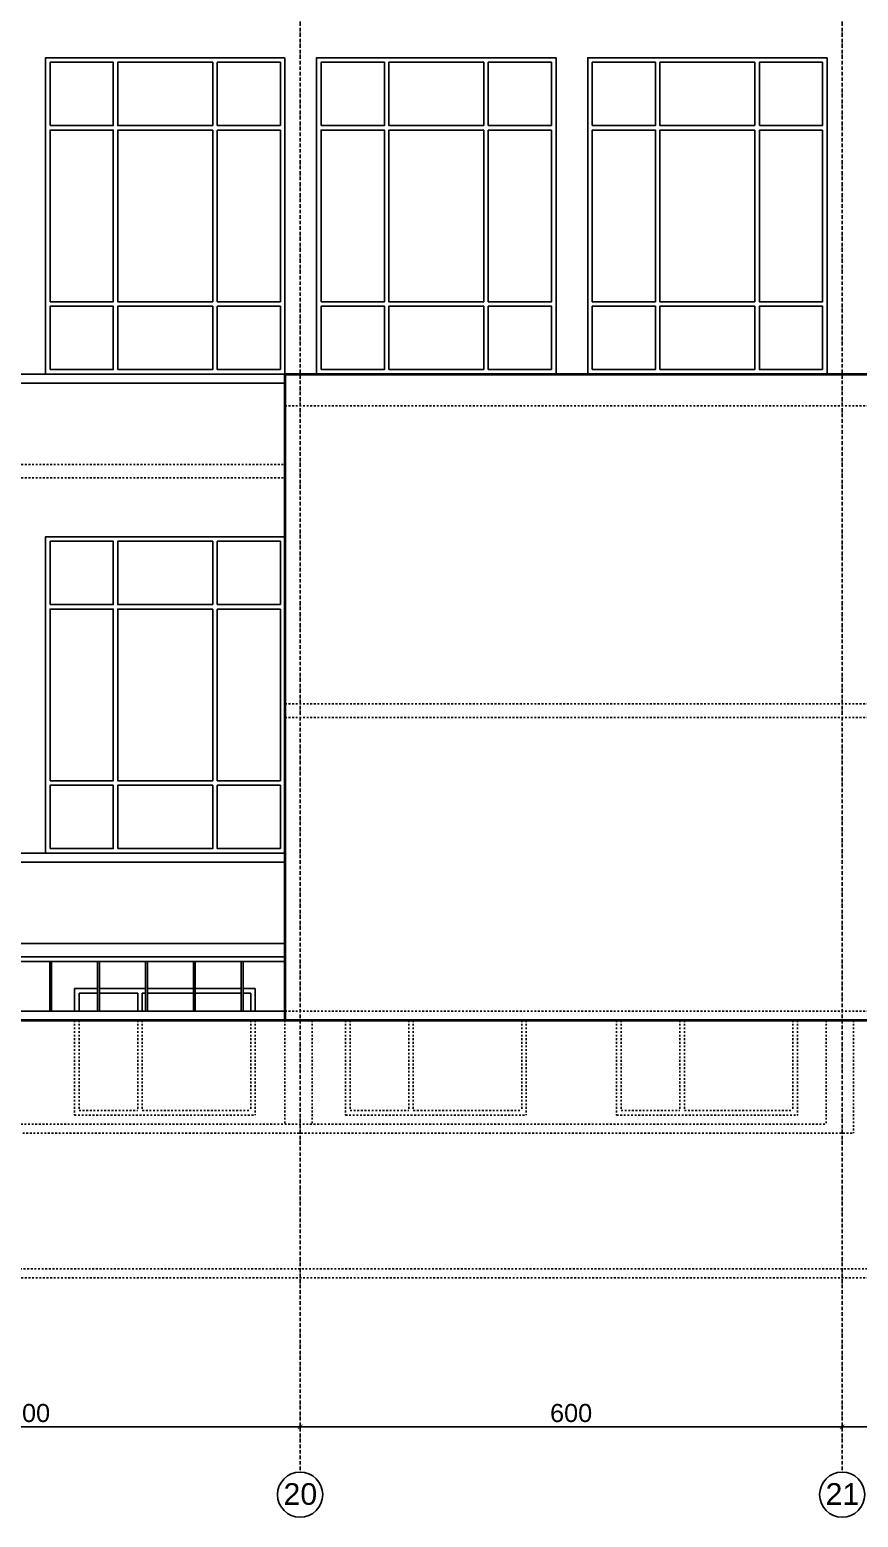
# Model space of a CAD drawing. Header units: inches. Extents: x -72385 to 39588, y -6525 to 66685.
# Drawn here: x 3270 to 4187, y 17991 to 19637 of the extents above; entities that cross this region are included whole.
import ezdxf

# ---------------------------------------------------------------- set-up
doc = ezdxf.new("R2010")
doc.units = ezdxf.units.IN
doc.header["$MEASUREMENT"] = 0
doc.linetypes.add('DashDot', pattern=[0.6, 0.4, -0.1, 0, -0.1])
doc.linetypes.add('Hidden', pattern=[0.4, 0.2, -0.2])
for name, color, linetype, lineweight in [('Надписи коти външни', 252, 'Continuous', 25), ('Надписи Оси', 252, 'Continuous', 25), ('Оси', 252, 'DashDot', 25), ('Фасади Разрези дебело', 7, 'Continuous', 35), ('Фасади Разрези пунктир', 253, 'Hidden', 25), ('Фасади Разрези тънко', 253, 'Continuous', 25)]:
    doc.layers.add(name, color=color, linetype=linetype, lineweight=lineweight)
doc.styles.add('Arial Regular', font='arial.ttf')
doc.styles.get("Standard").update_dxf_attribs({"font": 'arial.ttf'})
doc.dimstyles.new('Annotative', dxfattribs={"dimscale": 0, "dimtxt": 20, "dimasz": 5, "dimexe": 5, "dimexo": 5, "dimgap": 5, "dimtad": 1, "dimdec": 0, "dimzin": 0, "dimdsep": 46, "dimtxsty": 'Standard', "dimblk": 'ARCHTICK', "dimcen": 5, "dimdle": 5, "dimadec": 0, "dimazin": 0, "dimtfac": 1, "dimtdec": 0, "dimtofl": 0, "dimtmove": 0, "dimatfit": 3, "dimldrblk": 'ARCHTICK', "dimfxl": 5, "dimfxlon": 1, "dimtolj": 1, "dimtzin": 0, "dimarcsym": 1})

# ---------------------------------------------------------------- blocks, each defined once
blk = doc.blocks.new('_ArchTick')
at = {"color": 0, "linetype": 'ByBlock', "const_width": 0.15}
blk.add_lwpolyline([(-0.5, -0.5), (0.5, 0.5)], dxfattribs=at)
blk = doc.blocks.new('*D6965')
at = {"layer": 'Defpoints', "color": 0, "ltscale": 10, "transparency": 16777216}
for p in [(4168.957851424831, 18090.92473190827), (4168.957851424831, 18040.92473190827), (5053.957851424831, 18040.92473190827)]:
    blk.add_point(p, dxfattribs=at)
at = {"layer": 'Надписи коти външни', "color": 0, "lineweight": -2, "ltscale": 10, "transparency": 16777216}
for p, q in [((5058.957851424831, 18090.92473190827), (4163.957851424831, 18090.92473190827)), ((4168.957851424831, 18085.92473190827), (4168.957851424831, 18095.92473190827)), ((5053.957851424831, 18085.92473190827), (5053.957851424831, 18095.92473190827))]:
    blk.add_line(p, q, dxfattribs=at)
at = {"layer": 'Надписи коти външни', "color": 0, "lineweight": -2, "ltscale": 10, "transparency": 16777216, "xscale": 5, "yscale": 5, "zscale": 5, "rotation": 180}
blk.add_blockref('_ArchTick', (4168.957851424831, 18090.92473190827), dxfattribs=at)
at = {"layer": 'Надписи коти външни', "color": 0, "lineweight": -2, "ltscale": 10, "transparency": 16777216, "xscale": 5, "yscale": 5, "zscale": 5}
blk.add_blockref('_ArchTick', (5053.957851424831, 18090.92473190827), dxfattribs=at)
at = {"layer": 'Надписи коти външни', "color": 0, "ltscale": 10, "transparency": 16777216, "insert": (4611.457851424831, 18106.1361916627), "char_height": 20, "attachment_point": 5}
blk.add_mtext('\\A1;885', dxfattribs=at)
blk = doc.blocks.new('*D6970')
at = {"layer": 'Defpoints', "color": 0, "ltscale": 10, "transparency": 16777216}
for p in [(4168.957851424831, 18090.92473190827), (3568.957851424831, 18040.92473190827), (4168.957851424831, 18040.92473190827)]:
    blk.add_point(p, dxfattribs=at)
at = {"layer": 'Надписи коти външни', "color": 0, "lineweight": -2, "ltscale": 10, "transparency": 16777216}
for p, q in [((3563.957851424831, 18090.92473190827), (4173.957851424831, 18090.92473190827)), ((3568.957851424831, 18085.92473190827), (3568.957851424831, 18095.92473190827)), ((4168.957851424831, 18085.92473190827), (4168.957851424831, 18095.92473190827))]:
    blk.add_line(p, q, dxfattribs=at)
at = {"layer": 'Надписи коти външни', "color": 0, "lineweight": -2, "ltscale": 10, "transparency": 16777216, "xscale": 5, "yscale": 5, "zscale": 5, "rotation": 180}
blk.add_blockref('_ArchTick', (3568.957851424831, 18090.92473190827), dxfattribs=at)
at = {"layer": 'Надписи коти външни', "color": 0, "lineweight": -2, "ltscale": 10, "transparency": 16777216, "xscale": 5, "yscale": 5, "zscale": 5}
blk.add_blockref('_ArchTick', (4168.957851424831, 18090.92473190827), dxfattribs=at)
at = {"layer": 'Надписи коти външни', "color": 0, "ltscale": 10, "transparency": 16777216, "insert": (3868.957851424831, 18106.1361916627), "char_height": 20, "attachment_point": 5}
blk.add_mtext('\\A1;600', dxfattribs=at)
blk = doc.blocks.new('*D6971')
at = {"layer": 'Defpoints', "color": 0, "ltscale": 10, "transparency": 16777216}
for p in [(3568.957851424831, 18090.92473190827), (2968.957851424831, 18040.92473190827), (3568.957851424831, 18040.92473190827)]:
    blk.add_point(p, dxfattribs=at)
at = {"layer": 'Надписи коти външни', "color": 0, "lineweight": -2, "ltscale": 10, "transparency": 16777216}
for p, q in [((2963.957851424831, 18090.92473190827), (3573.957851424831, 18090.92473190827)), ((2968.957851424831, 18085.92473190827), (2968.957851424831, 18095.92473190827)), ((3568.957851424831, 18085.92473190827), (3568.957851424831, 18095.92473190827))]:
    blk.add_line(p, q, dxfattribs=at)
at = {"layer": 'Надписи коти външни', "color": 0, "lineweight": -2, "ltscale": 10, "transparency": 16777216, "xscale": 5, "yscale": 5, "zscale": 5, "rotation": 180}
blk.add_blockref('_ArchTick', (2968.957851424831, 18090.92473190827), dxfattribs=at)
at = {"layer": 'Надписи коти външни', "color": 0, "lineweight": -2, "ltscale": 10, "transparency": 16777216, "xscale": 5, "yscale": 5, "zscale": 5}
blk.add_blockref('_ArchTick', (3568.957851424831, 18090.92473190827), dxfattribs=at)
at = {"layer": 'Надписи коти външни', "color": 0, "ltscale": 10, "transparency": 16777216, "insert": (3268.957851424831, 18106.1361916627), "char_height": 20, "attachment_point": 5}
blk.add_mtext('\\A1;600', dxfattribs=at)

msp = doc.modelspace()

# ---------------------------------------------------------------- linework, layer by layer
at = {"layer": 'Надписи Оси', "ltscale": 50}
for centre in [(3568.957851424831, 18015.92473190827), (4168.957851424831, 18015.92473190827)]:
    msp.add_circle(centre, 25, dxfattribs=at)
at = {"layer": 'Оси', "ltscale": 10}
for p, q in [((3568.957851424831, 21090.92473190828), (3568.957851424831, 18040.92473190827)), ((4168.957851424832, 21090.92473190828), (4168.957851424831, 18040.92473190827))]:
    msp.add_line(p, q, dxfattribs=at)
at = {"layer": 'Фасади Разрези дебело', "ltscale": 10}
msp.add_line((3552.239193315701, 19255.92473190826), (3552.239193315714, 18540.92473190826), dxfattribs=at)
at = {"layer": 'Фасади Разрези дебело', "ltscale": 10, "extrusion": (2.543104615781999e-15, 1, -2.220446049250313e-16)}
msp.add_line((3552.239193315716, 19255.92473190826), (4487.314957346609, 19255.92473190826), dxfattribs=at)
at = {"layer": 'Фасади Разрези дебело', "ltscale": 10, "extrusion": (1.209102262755835e-15, 1, -2.220446049250313e-16)}
msp.add_line((-7523.617710028434, 18540.92473190827), (5572.362360510335, 18540.92473190826), dxfattribs=at)
at = {"layer": 'Фасади Разрези пунктир', "ltscale": 10, "extrusion": (-1.224646799147353e-16, 1, -2.220446049250313e-16)}
for p, q in [((3552.239193315716, 19220.92473190826), (4487.314957346611, 19220.92473190826)), ((3552.239193315715, 18890.92473190826), (4487.31495734661, 18890.92473190826)), ((3552.239193315715, 18875.92473190825), (4487.31495734661, 18875.92473190825)), ((3552.239193315714, 18550.92473190826), (4487.314957346611, 18550.92473190826))]:
    msp.add_line(p, q, dxfattribs=at)
at = {"layer": 'Фасади Разрези пунктир', "ltscale": 10, "extrusion": (1.209102262755835e-15, 1, -2.220446049250313e-16)}
for p, q in [((-7023.617710028434, 19155.92473190827), (3552.239193315716, 19155.92473190825)), ((-7023.617710028434, 19140.92473190827), (3552.239193315716, 19140.92473190824)), ((-7023.617710028434, 18610.92473190827), (3552.239193315716, 18610.92473190824)), ((3319.274781926163, 18435.92473190826), (3519.290988135995, 18435.92473190827)), ((3324.274781926162, 18440.92473190827), (3389.274781926162, 18440.92473190826)), ((3394.274781926163, 18440.92473190826), (3514.290988135996, 18440.92473190826)), ((3619.299091240886, 18435.92473190826), (3819.315297450717, 18435.92473190826)), ((3624.299091240886, 18440.92473190827), (3689.299091240884, 18440.92473190826)), ((3694.299091240886, 18440.92473190826), (3814.315297450717, 18440.92473190826)), ((3919.323400555619, 18435.92473190827), (4119.339606765452, 18435.92473190827)), ((3924.323400555619, 18440.92473190827), (3989.323400555619, 18440.92473190826)), ((3994.323400555621, 18440.92473190826), (4114.339606765452, 18440.92473190826)), ((-628.1035680219584, 18425.92473190826), (4151.339606765436, 18425.92473190826)), ((-658.1019474009695, 18415.92473190826), (4181.342037696915, 18415.92473190826)), ((-7023.617710028434, 18255.92473190826), (5072.362360510333, 18255.92473190826)), ((-1909.030726457766, 18265.92473190826), (5072.362360510337, 18265.92473190825))]:
    msp.add_line(p, q, dxfattribs=at)
at = {"layer": 'Фасади Разрези пунктир', "ltscale": 10}
for p, q in [((3319.274781926162, 18540.92473190826), (3319.274781926163, 18435.92473190826)), ((3324.27478192616, 18540.92473190826), (3324.274781926162, 18440.92473190827)), ((3389.274781926161, 18540.92473190826), (3389.274781926162, 18440.92473190826)), ((3394.274781926162, 18540.92473190826), (3394.274781926162, 18440.92473190826)), ((3514.290988135997, 18540.92473190826), (3514.290988135996, 18440.92473190826)), ((3519.290988135996, 18540.92473190826), (3519.290988135995, 18435.92473190827)), ((3552.239193315714, 18540.92473190826), (3552.239193315714, 18425.92473190827)), ((3582.26821659011, 18540.92473190825), (3582.26821659011, 18425.92473190826)), ((3619.299091240886, 18540.92473190826), (3619.299091240886, 18435.92473190826)), ((3624.299091240882, 18540.92473190826), (3624.299091240886, 18440.92473190827)), ((3689.299091240882, 18540.92473190826), (3689.299091240884, 18440.92473190826)), ((3694.299091240882, 18540.92473190826), (3694.299091240884, 18440.92473190826)), ((3814.315297450719, 18540.92473190826), (3814.315297450717, 18440.92473190826)), ((3819.315297450719, 18540.92473190826), (3819.315297450717, 18435.92473190826)), ((3919.323400555622, 18540.92473190826), (3919.323400555619, 18435.92473190827)), ((3924.323400555619, 18540.92473190826), (3924.323400555619, 18440.92473190827)), ((3989.323400555619, 18540.92473190826), (3989.323400555619, 18440.92473190826)), ((3994.323400555621, 18540.92473190826), (3994.323400555619, 18440.92473190826)), ((4114.339606765452, 18540.92473190826), (4114.339606765452, 18440.92473190826)), ((4119.339606765452, 18540.92473190826), (4119.339606765452, 18435.92473190827)), ((4151.339606765438, 18540.92473190825), (4151.339606765436, 18425.92473190826)), ((4181.342037696917, 18540.92473190826), (4181.342037696915, 18415.92473190826))]:
    msp.add_line(p, q, dxfattribs=at)
at = {"layer": 'Фасади Разрези тънко', "ltscale": 10}
for p, q in [((3472.239193315685, 19600.92473190826), (3472.239193315682, 19530.92473190826)), ((3477.239193315701, 19600.92473190826), (3477.239193315698, 19530.92473190826)), ((3547.239193315694, 19600.92473190826), (3547.2391933157, 19530.92473190826)), ((3772.263502630423, 19600.92473190828), (3772.263502630421, 19530.92473190828)), ((3777.263502630438, 19600.92473190828), (3777.263502630436, 19530.92473190829)), ((3847.263502630432, 19600.92473190828), (3847.263502630438, 19530.92473190828)), ((4072.287811945152, 19600.92473190828), (4072.287811945149, 19530.92473190828)), ((4077.287811945167, 19600.92473190828), (4077.287811945163, 19530.92473190828)), ((4147.28781194516, 19600.92473190828), (4147.287811945165, 19530.92473190828)), ((3472.239193315687, 19070.92473190825), (3472.239193315684, 19000.92473190826)), ((3477.239193315702, 19070.92473190826), (3477.2391933157, 19000.92473190826)), ((3547.239193315696, 19070.92473190826), (3547.239193315701, 19000.92473190826)), ((3291.896431978047, 18605.92473190816), (3291.896431978046, 18550.92473190815)), ((3293.896431978047, 18605.92473190816), (3293.896431978046, 18550.92473190816)), ((3344.896431978048, 18605.92473190815), (3344.896431978046, 18550.92473190815)), ((3346.896431978047, 18605.92473190815), (3346.896431978046, 18550.92473190815)), ((3397.896431978046, 18605.9247319081), (3397.896431978046, 18550.92473190809)), ((3399.896431978047, 18605.92473190809), (3399.896431978046, 18550.9247319081)), ((3450.896431978047, 18605.92473190809), (3450.896431978046, 18550.92473190809)), ((3452.896431978046, 18605.92473190809), (3452.896431978046, 18550.92473190809)), ((3503.896431978046, 18605.92473190814), (3503.896431978045, 18550.92473190814)), ((3505.896431978046, 18605.92473190814), (3505.896431978045, 18550.92473190814)), ((3319.274781926162, 18575.92473190826), (3319.274781926162, 18550.92473190825)), ((3324.274781926163, 18570.92473190826), (3324.274781926162, 18550.92473190825)), ((3389.274781926163, 18570.92473190826), (3389.274781926161, 18550.92473190825)), ((3394.274781926162, 18570.92473190826), (3394.274781926161, 18550.92473190825)), ((3514.290988135996, 18570.92473190826), (3514.290988135995, 18550.92473190825)), ((3519.290988135995, 18575.92473190826), (3519.290988135996, 18550.92473190825))]:
    msp.add_line(p, q, dxfattribs=at)
at = {"layer": 'Фасади Разрези тънко', "ltscale": 10, "extrusion": (2.543104615781999e-15, 1, -2.220446049250313e-16)}
for p, q in [((3477.239193315701, 19600.92473190826), (3547.239193315694, 19600.92473190826)), ((3777.263502630438, 19600.92473190829), (3847.263502630432, 19600.92473190828)), ((4077.287811945167, 19600.92473190829), (4147.28781194516, 19600.92473190828)), ((3477.239193315698, 19530.92473190826), (3547.239193315707, 19530.92473190826)), ((3477.239193315696, 19525.92473190826), (3547.239193315703, 19525.92473190826)), ((3777.263502630436, 19530.92473190829), (3847.263502630445, 19530.92473190829)), ((3777.263502630434, 19525.92473190829), (3847.263502630443, 19525.92473190829)), ((4077.287811945163, 19530.92473190828), (4147.287811945173, 19530.92473190828)), ((4077.287811945162, 19525.92473190828), (4147.287811945171, 19525.92473190828)), ((3477.239193315702, 19070.92473190826), (3547.239193315696, 19070.92473190826)), ((3477.2391933157, 19000.92473190826), (3547.239193315709, 19000.92473190826)), ((3477.239193315698, 18995.92473190826), (3547.239193315705, 18995.92473190826))]:
    msp.add_line(p, q, dxfattribs=at)
at = {"layer": 'Фасади Разрези тънко', "ltscale": 10, "extrusion": (1.209102262755835e-15, 1, -2.220446049250313e-16)}
for p, q in [((-1858.197969194158, 19255.92473190827), (3552.239193315716, 19255.92473190826)), ((-1858.197969194158, 19245.92473190828), (3552.239193315716, 19245.92473190826)), ((-658.1007319352416, 18725.92473190826), (3552.239193315716, 18725.92473190826)), ((-658.1007319352416, 18715.92473190826), (3552.239193315716, 18715.92473190825)), ((-628.1035680219593, 18625.92473190826), (3552.239193315716, 18625.92473190826)), ((-628.1035680219607, 18610.92473190825), (3552.239193315716, 18610.92473190825)), ((-628.1035680219602, 18605.92473190825), (3552.239193315716, 18605.92473190825)), ((3319.274781926162, 18575.92473190826), (3344.896431978046, 18575.92473190826)), ((3324.274781926163, 18570.92473190826), (3344.896431978045, 18570.92473190826)), ((3346.896431978046, 18575.92473190826), (3397.896431978045, 18575.92473190826)), ((3346.896431978046, 18570.92473190826), (3389.274781926163, 18570.92473190827)), ((3394.274781926162, 18570.92473190826), (3397.896431978047, 18570.92473190826)), ((3399.896431978045, 18575.92473190826), (3450.896431978046, 18575.92473190826)), ((3399.896431978046, 18570.92473190827), (3450.896431978046, 18570.92473190826)), ((3452.896431978047, 18575.92473190826), (3503.896431978046, 18575.92473190826)), ((3452.896431978047, 18570.92473190826), (3503.896431978045, 18570.92473190826)), ((3505.896431978045, 18575.92473190826), (3519.290988135995, 18575.92473190826)), ((3505.896431978044, 18570.92473190826), (3514.290988135996, 18570.92473190826)), ((-628.1035680219593, 18550.92473190826), (3552.239193315716, 18550.92473190826))]:
    msp.add_line(p, q, dxfattribs=at)
at = {"layer": 'Фасади Разрези тънко', "ltscale": 10}
for points in [[(3552.239193315698, 19605.92473190826, -1.541056840872781e-10), (3287.217720087681, 19605.92473190826, -6.241630937532663e-13), (3287.217720087683, 19255.92473190826, 4.03896783473158e-27), (3552.239193315701, 19255.92473190826, 6.651794520430159e-12), (3552.239193315698, 19605.92473190826, 3.013815713338447e-12)], [(3852.263502630436, 19605.92473190828, -3.14863162694989e-10), (3587.24202940242, 19605.92473190829, -1.613816417014642e-10), (3587.242029402423, 19255.92473190829, -1.607574786077109e-10), (3852.263502630438, 19255.92473190829, -1.541056840872807e-10), (3852.263502630436, 19605.92473190828, -1.577436628943724e-10)], [(4152.287811945165, 19605.92473190828, -3.112251838878974e-10), (3887.266338717147, 19605.92473190829, -1.577436628943725e-10), (3887.266338717149, 19255.92473190829, -1.571194998006193e-10), (4152.287811945167, 19255.92473190829, -1.504677052801891e-10), (4152.287811945165, 19605.92473190828, -1.541056840872808e-10)], [(3472.239193315682, 19530.92473190826, -1.077753942057459e-10), (3367.217720087687, 19530.92473190826, -4.695445297527698e-11), (3367.217720087697, 19600.92473190826, -6.152464781282111e-13), (3472.239193315678, 19600.92473190826, -1.099064024712357e-10)], [(3772.263502630421, 19530.92473190829, -2.685328728134568e-10), (3667.242029402425, 19530.92473190829, -2.077119315829879e-10), (3667.242029402434, 19600.92473190828, -1.613727250858391e-10), (3772.263502630416, 19600.92473190828, -2.706638810789466e-10)], [(4072.287811945149, 19530.92473190829, -2.648948940063652e-10), (3967.266338717152, 19530.92473190829, -2.040739527758962e-10), (3967.266338717163, 19600.92473190828, -1.577347462787475e-10), (4072.287811945145, 19600.92473190828, -2.67025902271855e-10)], [(3472.239193315688, 19525.92473190826, -1.077753942057501e-10), (3367.217720087685, 19525.92473190826, -4.695445297527698e-11), (3367.217720087679, 19335.92473190826, -1.426658500007374e-13), (3472.239193315697, 19335.92473190826, 4.643868312969252e-12), (3472.239193315688, 19525.92473190826, -1.001324488073997e-12)], [(3477.239193315696, 19525.92473190826, -1.001324488074179e-12), (3477.239193315705, 19335.92473190826, -1.053728246642914e-11), (3547.239193315714, 19335.92473190826, 6.526299132464194e-12), (3547.239193315696, 19525.92473190826, -1.068888638823628e-12)], [(3772.263502630425, 19525.92473190829, -2.685328728134611e-10), (3667.242029402423, 19525.92473190829, -2.077119315829879e-10), (3667.242029402418, 19335.92473190829, -1.609001444577116e-10), (3772.263502630436, 19335.92473190829, -1.561136102947416e-10), (3772.263502630425, 19525.92473190829, -1.617588030957849e-10)], [(3777.263502630434, 19525.92473190829, -1.617588030957851e-10), (3777.263502630443, 19335.92473190829, -1.7129476107414e-10), (3847.263502630452, 19335.92473190828, -1.542311794752467e-10), (3847.263502630436, 19525.92473190829, -1.618263672465345e-10)], [(4072.287811945152, 19525.92473190828, -2.648948940063694e-10), (3967.266338717151, 19525.92473190828, -2.040739527758962e-10), (3967.266338717145, 19335.92473190828, -1.5726216565062e-10), (4072.287811945163, 19335.92473190829, -1.5247563148765e-10), (4072.287811945152, 19525.92473190829, -1.581208242886933e-10)], [(4077.287811945162, 19525.92473190828, -1.581208242886935e-10), (4077.287811945171, 19335.92473190828, -1.676567822670484e-10), (4147.287811945178, 19335.92473190828, -1.505932006681551e-10), (4147.287811945163, 19525.92473190828, -1.581883884394429e-10)], [(3552.239193315701, 19075.92473190826, -1.541056840872781e-10), (3287.217720087682, 19075.92473190826, -6.241630937532663e-13), (3287.217720087685, 18725.92473190826, 4.03896783473158e-27), (3552.239193315701, 18725.92473190826, 6.651794520430159e-12), (3552.239193315701, 19075.92473190826, 3.013815713338447e-12)], [(3472.239193315684, 19000.92473190826, -1.077753942057459e-10), (3367.217720087689, 19000.92473190827, -4.695445297527698e-11), (3367.217720087699, 19070.92473190826, -6.152464781282111e-13), (3472.23919331568, 19070.92473190826, -1.099064024712357e-10)], [(3472.23919331569, 18995.92473190826, -1.077753942057501e-10), (3367.217720087687, 18995.92473190826, -4.695445297527698e-11), (3367.21772008768, 18805.92473190826, -1.426658500007374e-13), (3472.239193315699, 18805.92473190826, 4.643868312969252e-12), (3472.23919331569, 18995.92473190826, -1.001324488073997e-12)], [(3477.239193315698, 18995.92473190826, -1.001324488074179e-12), (3477.239193315707, 18805.92473190826, -1.053728246642914e-11), (3547.239193315714, 18805.92473190826, 6.526299132464194e-12), (3547.239193315698, 18995.92473190826, -1.068888638823628e-12)]]:
    msp.add_polyline3d(points, dxfattribs=at)
for points in [[(3292.217720087678, 19530.92473190826, -2.805642632232974e-12), (3292.217720087679, 19600.92473190826, -3.519806211346616e-12), (3362.217720087674, 19600.92473190826, -4.488743644265714e-11), (3362.217720087679, 19530.92473190826, -4.904138593775676e-13)], [(3592.242029402416, 19530.92473190829, -1.635631212399439e-10), (3592.242029402418, 19600.92473190829, -1.642772848190575e-10), (3662.242029402412, 19600.92473190828, -2.05644915050368e-10), (3662.242029402416, 19530.92473190829, -1.612478924670885e-10)], [(3892.266338717143, 19530.92473190829, -1.599251424328523e-10), (3892.266338717147, 19600.92473190829, -1.606393060119659e-10), (3962.26633871714, 19600.92473190828, -2.020069362432764e-10), (3962.266338717143, 19530.92473190829, -1.576099136599968e-10)], [(3292.217720087678, 19335.92473190826, 1.25495387966151e-13), (3362.217720087686, 19335.92473190826, 1.882430819494583e-12), (3362.217720087684, 19525.92473190826, -4.814972437525188e-13), (3292.217720087676, 19525.92473190826, -3.519806211344811e-12)], [(3592.242029402416, 19335.92473190829, -1.606319832197447e-10), (3662.242029402423, 19335.92473190828, -1.588750477882163e-10), (3662.242029402423, 19525.92473190829, -1.612389758514634e-10), (3592.242029402412, 19525.92473190828, -1.642772848190557e-10)], [(3892.266338717143, 19335.92473190829, -1.569940044126531e-10), (3962.266338717151, 19335.92473190828, -1.552370689811247e-10), (3962.266338717151, 19525.92473190828, -1.576009970443718e-10), (3892.26633871714, 19525.92473190828, -1.606393060119641e-10)], [(3292.217720087687, 19260.92473190826, -5.101168422313003e-14), (3362.21772008768, 19260.92473190826, 1.754372589266581e-12), (3362.217720087683, 19330.92473190826, -1.337492343756882e-13), (3292.217720087682, 19330.92473190826, 1.254953879663336e-13)], [(3367.217720087674, 19260.92473190826, 1.883328608801413e-12), (3472.239193315691, 19260.92473190826, 4.591958839438558e-12), (3472.239193315702, 19330.92473190826, -1.078822872901731e-11), (3367.217720087669, 19330.92473190826, 2.007926207460547e-12)], [(3547.239193315701, 19260.92473190826, -1.460776722198454e-11), (3547.239193315703, 19330.92473190826, -1.103145967171553e-11), (3477.239193315703, 19330.92473190827, 4.769363700935762e-12), (3477.239193315707, 19260.92473190826, -1.430147640525361e-11)], [(3592.242029402423, 19260.92473190829, -1.60808490291934e-10), (3662.24202940242, 19260.92473190829, -1.590031060184443e-10), (3662.24202940242, 19330.92473190828, -1.608912278420866e-10), (3592.24202940242, 19330.92473190829, -1.606319832197445e-10)], [(3667.242029402412, 19260.92473190829, -1.588741499989095e-10), (3772.263502630429, 19260.92473190829, -1.561655197682723e-10), (3772.26350263044, 19330.92473190829, -1.715457073367282e-10), (3667.242029402407, 19330.92473190829, -1.587495524002503e-10)], [(3847.26350263044, 19260.92473190829, -1.753652458296954e-10), (3847.263502630442, 19330.92473190829, -1.717889382794264e-10), (3777.263502630442, 19330.92473190829, -1.559881149067751e-10), (3777.263502630445, 19260.92473190829, -1.750589550129645e-10)], [(3892.266338717154, 19260.92473190829, -1.571705114848424e-10), (3962.266338717147, 19260.92473190829, -1.553651272113527e-10), (3962.266338717151, 19330.92473190828, -1.57253249034995e-10), (3892.266338717147, 19330.92473190829, -1.569940044126529e-10)], [(3967.26633871714, 19260.92473190829, -1.552361711918179e-10), (4072.287811945158, 19260.92473190829, -1.525275409611807e-10), (4072.287811945167, 19330.92473190829, -1.679077285296366e-10), (3967.266338717136, 19330.92473190829, -1.551115735931587e-10)], [(4147.287811945167, 19260.92473190829, -1.717272670226038e-10), (4147.287811945171, 19330.92473190829, -1.681509594723348e-10), (4077.287811945169, 19330.92473190829, -1.523501360996835e-10), (4077.287811945174, 19260.92473190829, -1.714209762058729e-10)], [(3292.217720087679, 19000.92473190826, -2.805642632232974e-12), (3292.217720087681, 19070.92473190826, -3.519806211346616e-12), (3362.217720087676, 19070.92473190825, -4.488743644265714e-11), (3362.21772008768, 19000.92473190826, -4.904138593775676e-13)], [(3292.217720087679, 18805.92473190826, 1.25495387966151e-13), (3362.217720087687, 18805.92473190826, 1.882430819494583e-12), (3362.217720087686, 18995.92473190826, -4.814972437525188e-13), (3292.217720087677, 18995.92473190826, -3.519806211344811e-12)], [(3292.217720087689, 18730.92473190826, -5.101168422313003e-14), (3362.217720087682, 18730.92473190826, 1.754372589266581e-12), (3362.217720087685, 18800.92473190825, -1.337492343756882e-13), (3292.217720087683, 18800.92473190826, 1.254953879663336e-13)], [(3367.217720087676, 18730.92473190826, 1.883328608801413e-12), (3472.239193315693, 18730.92473190826, 4.591958839438558e-12), (3472.239193315703, 18800.92473190826, -1.078822872901731e-11), (3367.217720087671, 18800.92473190826, 2.007926207460547e-12)], [(3547.239193315703, 18730.92473190826, -1.460776722198454e-11), (3547.239193315705, 18800.92473190826, -1.103145967171553e-11), (3477.239193315704, 18800.92473190826, 4.769363700935762e-12), (3477.239193315709, 18730.92473190826, -1.430147640525361e-11)]]:
    msp.add_polyline3d(points, close=True, dxfattribs=at)

# ---------------------------------------------------------------- texts
at = {"layer": 'Надписи Оси', "ltscale": 100, "char_height": 24, "width": 27.21275384581409, "attachment_point": 1, "style": 'Arial Regular'}
for s, insert in [('\\pxqc;20', (3555.638480900419, 18028.64344622421)), ('\\pxqc;21', (4155.638480900427, 18028.64344622421))]:
    msp.add_mtext(s, dxfattribs=dict(at, insert=insert))

# ---------------------------------------------------------------- dimensions: what is measured, and where the dimension line sits
at = {"layer": 'Надписи коти външни', "ltscale": 10}
for base, p1, p2, picture, middle in [((3568.957851424831, 18090.92473190827), (2968.957851424831, 18040.92473190827), (3568.957851424831, 18040.92473190827), '*D6971', (3268.957851424831, 18106.1361916627)), ((4168.957851424831, 18090.92473190827), (3568.957851424831, 18040.92473190827), (4168.957851424831, 18040.92473190827), '*D6970', (3868.957851424831, 18106.1361916627)), ((4168.957851424831, 18090.92473190827), (5053.957851424831, 18040.92473190827), (4168.957851424831, 18040.92473190827), '*D6965', (4611.457851424831, 18106.1361916627))]:
    dim = msp.add_linear_dim(base=base, p1=p1, p2=p2, dimstyle='Annotative', override={"dimscale": 0, "dimtix": 0, "dimtofl": 0, "dimtmove": 0, "dimatfit": 3}, dxfattribs=at)
    dim.commit()
    dim.dimension.update_dxf_attribs({"geometry": picture, "text_midpoint": middle})

doc.saveas('drawing.dxf')
